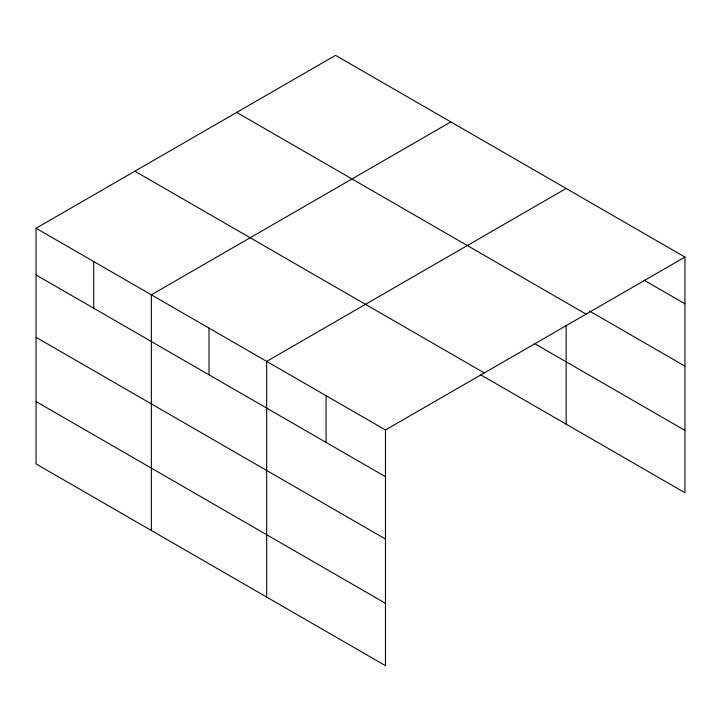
<?xml version="1.0" encoding="UTF-8"?>
<svg xmlns="http://www.w3.org/2000/svg" width="721" height="721" viewBox="0 0 721 721"><rect width="100%" height="100%" fill="white"/><g stroke="black" fill="none" stroke-linecap="round" stroke-linejoin="round"><path stroke-width="1.08" d="M385.465 539.047L385.465 429.977L36.05 228.251L36.05 463.927L385.465 665.654L385.465 539.047L36.05 337.311M480.628 374.785L684.95 492.749L684.95 257.073L335.535 55.346L36.05 228.251M450.841 121.912L151.356 294.817L151.356 530.494M566.147 188.487L266.662 361.392L266.662 597.069M385.465 429.977L684.95 257.073M644.051 280.172L684.95 303.784M589.517 311.048L684.95 366.142M236.704 112.404L586.119 314.131M534.441 343.493L684.95 430.392M134.881 171.192L484.296 372.919M36.05 274.953L385.465 476.689M36.05 401.561L385.465 603.297M566.147 325.243L566.147 424.164M326.063 395.685L326.063 442.388M209.009 328.109L209.009 374.812M93.703 261.534L93.703 308.237"/></g></svg>
